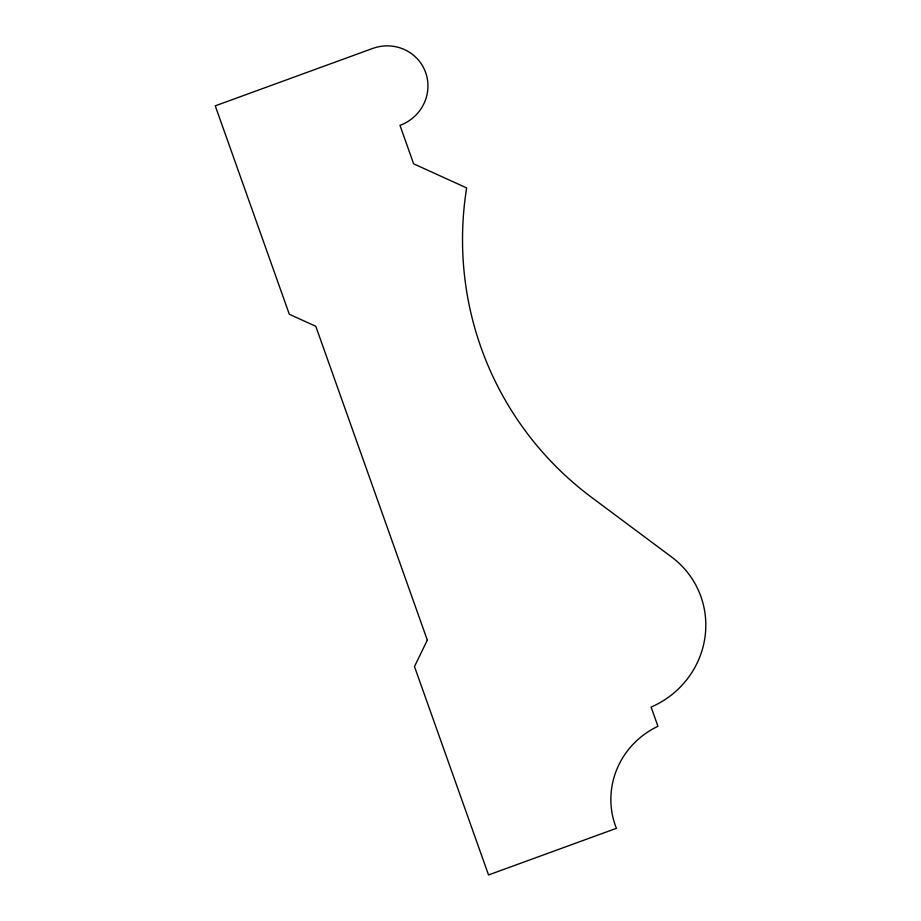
<?xml version="1.0" encoding="UTF-8"?>
<svg xmlns="http://www.w3.org/2000/svg" width="921" height="921" viewBox="0 0 921 921"><rect width="100%" height="100%" fill="white"/><g stroke="black" fill="none" stroke-linecap="round" stroke-linejoin="round"><path stroke-width="1.38" d="M427.321 640.141L414.473 666.551L488.533 874.95L616.414 828.324A80.967 78.803 -28.6 0 1 657.939 726.301L651.112 707.075A89.21 86.816 -28.6 0 0 671.651 557.021L591.846 497.57A337.627 328.567 -28.6 0 1 466.648 187.93L413.633 163.823L399.967 125.36A41.906 40.789 -28.6 0 0 425.652 72.563A41.906 40.789 -28.6 0 0 372.637 48.456L215.249 105.846L289.298 314.245L315.799 326.299L427.321 640.141"/></g></svg>
